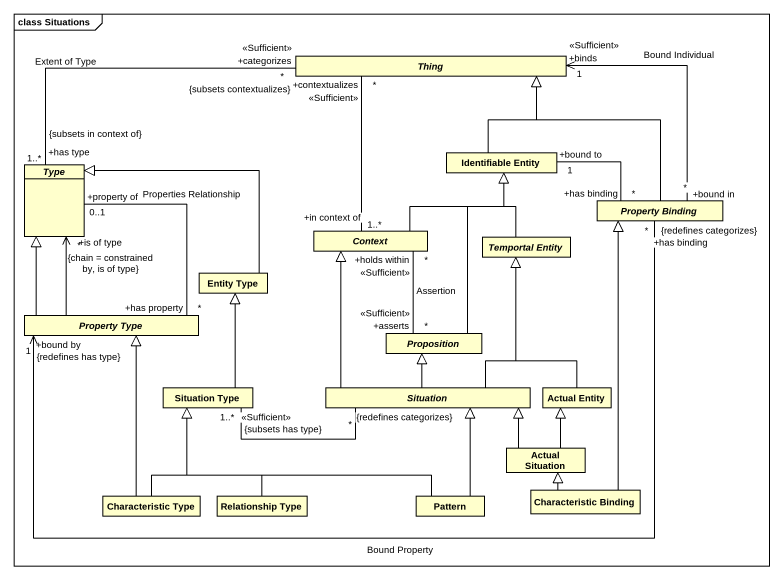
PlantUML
@startuml
mainframe class Situations
hide circle
hide empty members
abstract class Thing
class "Identifiable Entity" as Identifiable_Entity
abstract class Type
abstract class Context
abstract class "Temportal Entity" as Temportal_Entity
abstract class "Property Binding" as Property_Binding
class "Entity Type" as Entity_Type
abstract class "Property Type" as Property_Type
abstract class Proposition
class "Situation Type" as Situation_Type
abstract class Situation
class "Actual Entity" as Actual_Entity
class "Actual Situation" as Actual_Situation
class "Characteristic Type" as Characteristic_Type
class "Relationship Type" as Relationship_Type
class Pattern
class "Characteristic Binding" as Characteristic_Binding
Identifiable_Entity -up-|> Thing
Identifiable_Entity "+bound to\n1" -right- "+has binding\n*" Property_Binding
Type "+has type\n1..*\n{subsets in context of}" -right- "+categorizes\n{subsets contextualizes}\n*\n<<Sufficient>>" Thing : Extent of Type
Type "+property of\n0..1" -- "+has property\n*" Property_Type : Properties Relationship
Context "+in context of\n1..*" -up- "+contextualizes\n*\n<<Sufficient>>" Thing
Context -right-|> Identifiable_Entity
Context "+holds within\n*\n<<Sufficient>>" -- "+asserts\n*\n<<Sufficient>>" Proposition : Assertion
Temportal_Entity -up-|> Identifiable_Entity
Property_Binding "+bound in\n*" -up-> "+binds\n1\n<<Sufficient>>" Thing : Bound Individual
Property_Binding -up-|> Thing
Entity_Type -left-|> Type
Property_Type -up-> "{chain = constrained by, is of type}\n+is of type\n*" Type
Property_Type -up-|> Type
Property_Type "+bound by\n1\n{redefines has type}" <-right- "*\n+has binding\n{redefines categorizes}" Property_Binding : Bound Property
Proposition -up-|> Identifiable_Entity
Situation_Type -up-|> Entity_Type
Situation_Type "1..*\n{subsets has type}\n<<Sufficient>>" -right- "{redefines categorizes}\n*" Situation
Situation -up-|> Context
Situation -up-|> Temportal_Entity
Situation -up-|> Proposition
Actual_Entity -up-|> Temportal_Entity
Actual_Situation -left-|> Situation
Actual_Situation -up-|> Actual_Entity
Characteristic_Type -up-|> Property_Type
Characteristic_Type -up-|> Situation_Type
Relationship_Type -up-|> Situation_Type
Pattern -left-|> Situation_Type
Pattern -up-|> Situation
Characteristic_Binding -up-|> Property_Binding
Characteristic_Binding -up-|> Actual_Situation
@enduml
